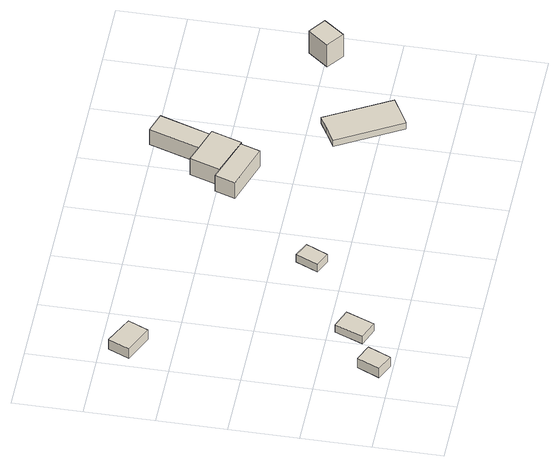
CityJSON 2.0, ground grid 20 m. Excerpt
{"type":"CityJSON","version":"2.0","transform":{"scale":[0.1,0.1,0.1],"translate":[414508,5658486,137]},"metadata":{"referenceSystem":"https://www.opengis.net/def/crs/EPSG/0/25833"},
"CityObjects":{
"building1":{"type":"Building","attributes":{"Dachtyp_tdc":"tdcGableRoof","Gemeindeschluessel":14612000,"Dachneigung":20.42,"QualitaetDacherkennung":74,"Geometrietyp2DReferenz":"3000","measuredHeight":3.88,"function":"31001_9998","roofType":"3100"},"geometry":[{"type":"Solid","lod":"1","boundaries":[[[[0,1,2,3]],[[4,5,6,7]],[[3,5,4,0]],[[2,6,5,3]],[[1,7,6,2]],[[0,4,7,1]]]]}]},
"building2":{"type":"Building","attributes":{"Dachtyp_tdc":"tdcGableRoof","Gemeindeschluessel":14612000,"Dachneigung":10.07,"QualitaetDacherkennung":83,"Geometrietyp2DReferenz":"3000","measuredHeight":4.02,"function":"31001_9998","roofType":"3100"},"geometry":[{"type":"Solid","lod":"1","boundaries":[[[[8,9,10,11]],[[12,13,14,15]],[[11,13,12,8]],[[10,14,13,11]],[[9,15,14,10]],[[8,12,15,9]]]]}]},
"building3":{"type":"Building","attributes":{"Dachtyp_tdc":"tdcGableRoof","Gemeindeschluessel":14612000,"Dachneigung":15.05,"QualitaetDacherkennung":71,"Geometrietyp2DReferenz":"3000","measuredHeight":3.19,"function":"31001_9998","roofType":"3100"},"geometry":[{"type":"Solid","lod":"1","boundaries":[[[[16,17,18,19]],[[20,21,22,23]],[[19,21,20,16]],[[18,22,21,19]],[[17,23,22,18]],[[16,20,23,17]]]]}]},
"building4":{"type":"Building","attributes":{"Dachtyp_tdc":"tdcPolyFlatRoof","Gemeindeschluessel":14612000,"Dachneigung":0,"QualitaetDacherkennung":72,"Geometrietyp2DReferenz":"3000","measuredHeight":2.69,"function":"31001_9998","roofType":"1000"},"geometry":[{"type":"Solid","lod":"1","boundaries":[[[[24,25,26,27]],[[28,29,30,31]],[[27,29,28,24]],[[26,30,29,27]],[[25,31,30,26]],[[24,28,31,25]]]]}]},
"building5":{"type":"Building","attributes":{"Gemeindeschluessel":14612000,"Geometrietyp2DReferenz":"3000","function":"31001_9998","roofType":"9999"},"children":["building5-1","building5-2","building5-3"]},
"building5-1":{"type":"BuildingPart","attributes":{"Dachtyp_tdc":"tdcPolyFlatRoof","Dachneigung":0,"QualitaetDacherkennung":76,"Geometrietyp2DReferenz":"3000","measuredHeight":5.71,"roofType":"1000"},"parents":["building5"],"geometry":[{"type":"Solid","lod":"1","boundaries":[[[[32,33,34,35,36]],[[37,38,39,40,41]],[[36,38,37,32]],[[35,39,38,36]],[[34,40,39,35]],[[33,41,40,34]],[[32,37,41,33]]]]}]},
"building5-2":{"type":"BuildingPart","attributes":{"Dachtyp_tdc":"tdcPolyFlatRoof","Dachneigung":0,"QualitaetDacherkennung":83,"Geometrietyp2DReferenz":"3000","measuredHeight":5.93,"roofType":"1000"},"parents":["building5"],"geometry":[{"type":"Solid","lod":"1","boundaries":[[[[42,43,44,45,46,47,48]],[[49,50,41,40,51,52,53]],[[48,50,49,42]],[[47,41,50,48]],[[46,40,41,47]],[[45,51,40,46]],[[44,52,51,45]],[[43,53,52,44]],[[42,49,53,43]]]]}]},
"building5-3":{"type":"BuildingPart","attributes":{"Dachtyp_tdc":"tdcPolyFlatRoof","Dachneigung":0,"QualitaetDacherkennung":89,"Geometrietyp2DReferenz":"3000","measuredHeight":5.6,"roofType":"1000"},"parents":["building5"],"geometry":[{"type":"Solid","lod":"1","boundaries":[[[[54,55,56,57]],[[58,53,52,59]],[[57,53,58,54]],[[56,52,53,57]],[[55,59,52,56]],[[54,58,59,55]]]]}]},
"building6":{"type":"Building","attributes":{"Dachtyp_tdc":"tdcPolyFlatRoof","Gemeindeschluessel":14612000,"Dachneigung":0,"QualitaetDacherkennung":89,"Geometrietyp2DReferenz":"3000","measuredHeight":2.21,"function":"31001_9998","roofType":"1000"},"geometry":[{"type":"Solid","lod":"1","boundaries":[[[[60,61,62,63,64,65]],[[66,67,68,69,70,71]],[[65,67,66,60]],[[64,68,67,65]],[[63,69,68,64]],[[62,70,69,63]],[[61,71,70,62]],[[60,66,71,61]]]]}]},
"building7":{"type":"Building","attributes":{"Dachtyp_tdc":"tdcGableRoof","Gemeindeschluessel":14612000,"Dachneigung":69.15,"QualitaetDacherkennung":6,"Geometrietyp2DReferenz":"3000","measuredHeight":14.97,"function":"31001_9998","roofType":"3100"},"geometry":[{"type":"Solid","lod":"1","boundaries":[[[[72,73,74,75]],[[76,77,78,79]],[[75,77,76,72]],[[74,78,77,75]],[[73,79,78,74]],[[72,76,79,73]]]]}]}
},
"vertices":[
[155,75,43],[105,97,43],[75,31,43],[125,8,43],[155,75,9],[125,8,9],[75,31,9],[105,97,9],
[121,734,63],[38,774,63],[10,712,63],[94,675,63],[121,734,27],[94,675,27],[10,712,27],[38,774,27],
[291,160,35],[235,182,35],[202,100,35],[258,78,35],[291,160,8],[258,78,8],[202,100,8],[235,182,8],
[462,272,37],[507,252,37],[536,315,37],[491,336,37],[462,272,10],[491,336,10],[536,315,10],[507,252,10],
[833,498,84],[852,555,84],[738,593,84],[714,601,84],[695,543,84],[833,498,26],[695,543,26],[714,601,26],[738,593,26],[852,555,26],
[885,641,86],[877,644,86],[818,663,86],[767,680,86],[738,593,86],[852,555,86],[856,554,86],[885,641,26],[856,554,26],[767,680,26],[818,663,26],[877,644,26],
[926,791,82],[867,810,82],[818,663,82],[877,644,82],[926,791,26],[867,810,26],
[1075,137,27],[1122,163,27],[1160,185,27],[1056,369,27],[1018,348,27],[971,321,27],[1075,137,5],[971,321,5],[1018,348,5],[1056,369,5],[1160,185,5],[1122,163,5],
[1266,391,102],[1314,354,102],[1360,414,102],[1312,449,102],[1266,391,20],[1312,449,20],[1360,414,20],[1314,354,20]
]}
